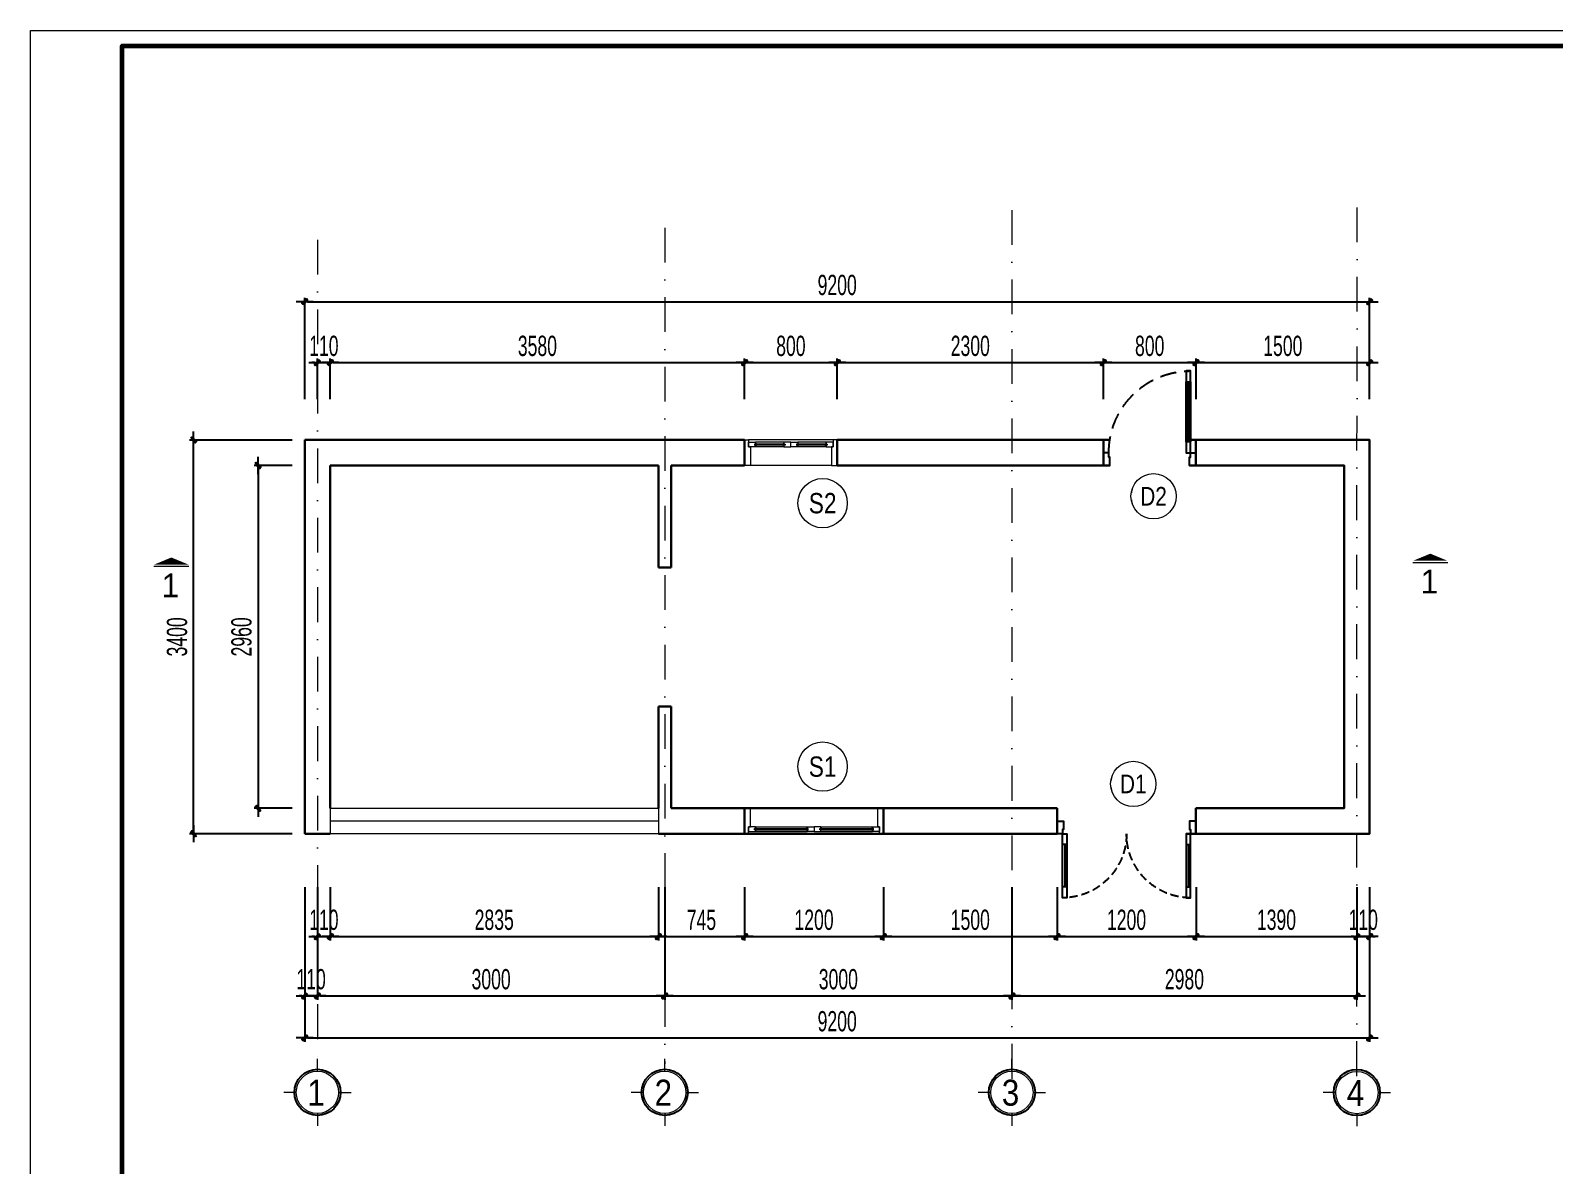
# Model space of a CAD drawing. Header units: millimetres. Extents: x 596422 to 1674380, y -367470 to 58862.
# Drawn here: x 829284 to 842451, y -253363 to -243562 of the extents above; entities that cross this region are included whole.
import ezdxf
from ezdxf.enums import TextEntityAlignment as Align

# ---------------------------------------------------------------- set-up
doc = ezdxf.new("R2010")
doc.units = ezdxf.units.MM
doc.header["$LTSCALE"] = 600
doc.header["$MEASUREMENT"] = 0
for name, pattern in [('ACAD_ISO07W100', [3, 0, -3]), ('DASHDOT', [1, 0.5, -0.25, 0, -0.25]), ('HIDDEN', [0.375, 0.25, -0.125]), ('HIDDEN2', [0.1875, 0.125, -0.0625])]:
    doc.linetypes.add(name, pattern=pattern)
doc.layers.get('0').update_dxf_attribs({"lineweight": 0})
doc.layers.get('Defpoints').update_dxf_attribs({"lineweight": 0})
for name, color, linetype, lineweight in [('- Nội Thất', 83, 'Continuous', 25), ('0.15_Cua', 144, 'Continuous', 15), ('A-WIPEOUT', 254, 'ACAD_ISO07W100', 0), ('ISO', 33, 'Continuous', 15), ('LC Dim', 8, 'Continuous', 18), ('LC ISO', 153, 'Continuous', 13), ('LC Khac', 4, 'Continuous', 9), ('LC Net dam 1', 30, 'Continuous', 30), ('LC Net manh', 9, 'Continuous', 5), ('LC Net truc', 79, 'DASHDOT', 13), ('LC Text1', 3, 'Continuous', 20), ('text', 1, 'Continuous', 20)]:
    doc.layers.add(name, color=color, linetype=linetype, lineweight=lineweight)
doc.layers.add('Khungten_LCDI', color=7, linetype='Continuous')
doc.layers.add('Kichthuoc', color=9, linetype='Continuous')
doc.styles.add('General text 2', font='arial.ttf')
doc.styles.add('HOATBIF', font='hoatbif.shx', dxfattribs={"width": 0.65})
doc.styles.add('Khungten', font='VHAVAN.TTF', dxfattribs={"width": 0.9, "height": 5000})
doc.styles.add('LC 1', font='VHAVANB.TTF')
doc.styles.add('Title', font='VHAVAN.TTF', dxfattribs={"width": 0.8})
doc.dimstyles.new('1-100(1-70)', dxfattribs={"dimscale": 70, "dimtxt": 2.5, "dimasz": 0.35, "dimexe": 0.5, "dimexo": 0, "dimgap": 0.8, "dimtad": 1, "dimdec": 0, "dimzin": 0, "dimdsep": 46, "dimtxsty": 'HOATBIF', "dimblk1": 'DOT', "dimblk2": 'DOT', "dimsah": 1, "dimcen": -1, "dimdle": 1, "dimclrd": 256, "dimclre": 256, "dimclrt": 4, "dimadec": 3, "dimazin": 2, "dimtfac": 0.333333, "dimtdec": 0, "dimtix": 1, "dimtmove": 2, "dimatfit": 3, "dimldrblk": 'DOT', "dimfxl": 1, "dimtvp": 0.833333, "dimtolj": 1, "dimtzin": 0, "dimarcsym": 0})

# ---------------------------------------------------------------- blocks, each defined once
blk = doc.blocks.new('*U1402')
for p, q in [((-1190, 490), (-1230, 490)), ((-1210, 100), (-1210, 490)), ((-90, 490), (-50, 490)), ((-70, 100), (-70, 490)), ((-1190, 100), (-1230, 100)), ((-90, 100), (-50, 100))]:
    blk.add_line(p, q)
for points in [[(-1230, 0), (-1190, 0), (-1190, 590), (-1230, 590)], [(-50, 0), (-90, 0), (-90, 590), (-50, 590)], [(0, -117), (-60, -117), (-60, -40), (-50, -40), (-50, 0), (0, 0)], [(-1280, -117), (-1220, -117), (-1220, -40), (-1230, -40), (-1230, 0), (-1280, 0)]]:
    blk.add_lwpolyline(points, close=True)
at = {"linetype": 'HIDDEN2'}
for centre, start, end in [((-1230, 0), 0, 90), ((-50, 0), 90, 180)]:
    blk.add_arc(centre, 590, start, end, dxfattribs=at)
blk = doc.blocks.new('*U1403')
for p, q in [((35, 0), (1165, 0)), ((660, -20), (1105, -20)), ((660, -60), (1105, -60)), ((50, -220), (1150, -220))]:
    blk.add_line(p, q)
at = {"color": 8, "lineweight": 5}
for p, q in [((95, -20), (540, -20)), ((95, -35), (540, -35)), ((95, -45), (540, -45)), ((95, -60), (540, -60)), ((660, -20), (1105, -20)), ((660, -35), (1105, -35)), ((660, -45), (1105, -45)), ((660, -60), (1105, -60))]:
    blk.add_line(p, q, dxfattribs=at)
for points in [[(0, 0), (35, 0), (35, -60), (50, -60), (50, -220), (0, -220), (0, 0)], [(1200, 0), (1165, 0), (1165, -60), (1150, -60), (1150, -220), (1200, -220), (1200, 0)], [(660, -45), (660, -60), (600, -60), (600, -20), (660, -20), (660, -35), (650, -35), (650, -45), (660, -45)], [(1105, -45), (1105, -60), (1165, -60), (1165, -20), (1105, -20), (1105, -35), (1115, -35), (1115, -45), (1105, -45)]]:
    blk.add_lwpolyline(points)
for points in [[(35, -20), (95, -20), (95, -35), (85, -35), (85, -45), (95, -45), (95, -60), (35, -60)], [(600, -20), (540, -20), (540, -35), (550, -35), (550, -45), (540, -45), (540, -60), (600, -60)]]:
    blk.add_lwpolyline(points, close=True)
for points in [[(95, -29, -0.312187), (102, -35, -0.312187)], [(95, -51, 0.312187), (102, -45, 0.312187)], [(540, -29, 0.312187), (533, -35, 0.312187)], [(540, -51, -0.312187), (533, -45, -0.312187)]]:
    blk.add_lwpolyline(points, format="xyb", dxfattribs=at)
for centre, start, end in [((659, -37), 14.2151, 83.5658), ((659, -43), 276.4342, 345.7849), ((1106, -37), 96.4342, 165.7849), ((1106, -43), 194.2151, 263.5658)]:
    blk.add_arc(centre, 8.25, start, end, dxfattribs=at)
blk = doc.blocks.new('*U1547')
for p, q in [((35, 0), (765, 0)), ((460, -20), (705, -20)), ((460, -60), (705, -60)), ((50, -220), (750, -220))]:
    blk.add_line(p, q)
at = {"color": 8, "lineweight": 5}
for p, q in [((95, -20), (340, -20)), ((95, -35), (340, -35)), ((95, -45), (340, -45)), ((95, -60), (340, -60)), ((460, -20), (705, -20)), ((460, -35), (705, -35)), ((460, -45), (705, -45)), ((460, -60), (705, -60))]:
    blk.add_line(p, q, dxfattribs=at)
for points in [[(0, 0), (35, 0), (35, -60), (50, -60), (50, -220), (0, -220), (0, 0)], [(800, 0), (765, 0), (765, -60), (750, -60), (750, -220), (800, -220), (800, 0)], [(460, -45), (460, -60), (400, -60), (400, -20), (460, -20), (460, -35), (450, -35), (450, -45), (460, -45)], [(705, -45), (705, -60), (765, -60), (765, -20), (705, -20), (705, -35), (715, -35), (715, -45), (705, -45)]]:
    blk.add_lwpolyline(points)
for points in [[(35, -20), (95, -20), (95, -35), (85, -35), (85, -45), (95, -45), (95, -60), (35, -60)], [(400, -20), (340, -20), (340, -35), (350, -35), (350, -45), (340, -45), (340, -60), (400, -60)]]:
    blk.add_lwpolyline(points, close=True)
for points in [[(95, -29, -0.312187), (102, -35, -0.312187)], [(95, -51, 0.312187), (102, -45, 0.312187)], [(340, -29, 0.312187), (333, -35, 0.312187)], [(340, -51, -0.312187), (333, -45, -0.312187)]]:
    blk.add_lwpolyline(points, format="xyb", dxfattribs=at)
for centre, start, end in [((459, -37), 14.2151, 83.5658), ((459, -43), 276.4342, 345.7849), ((706, -37), 96.4342, 165.7849), ((706, -43), 194.2151, 263.5658)]:
    blk.add_arc(centre, 8.25, start, end, dxfattribs=at)
blk = doc.blocks.new('*U1406')
blk.add_line((-70, -100), (-70, -653))
for points in [[(-853, 117), (-793, 117), (-793, 40), (-803, 40), (-803, 0), (-853, 0)], [(0, 117), (-60, 117), (-60, 40), (-50, 40), (-50, 0), (0, 0)], [(-50, 0), (-50, -753), (-90, -753), (-90, 0)], [(-50, -100), (-90, -100), (-90, -653), (-50, -653)]]:
    blk.add_lwpolyline(points, close=True)
at = {"linetype": 'HIDDEN'}
blk.add_arc((-50, 0), 753, 180, 270, dxfattribs=at)
blk = doc.blocks.new('LCDI-new')
at = {"layer": 'Defpoints', "lineweight": 0}
blk.add_lwpolyline([(-1626044.71, 488105.01), (-1626044.71, 488402.01), (-1625624.71, 488402.01), (-1625624.71, 488105.01)], close=True, dxfattribs=at)
at = {"layer": 'Khungten_LCDI', "color": 5, "lineweight": 60}
blk.add_lwpolyline([(-1626032.71, 488107.01), (-1626032.71, 488400.01), (-1625626.71, 488400.01), (-1625626.71, 488107.01)], close=True, dxfattribs=at)
at = {"color": 2, "style": 'Title', "width": 1.824646}
for tag, p, p2 in [('TENBANVE1', (-1625663.58, 488164.65), (-1625629.32, 488164.65)), ('TENBANVE2', (-1625663.58, 488157.89), (-1625629.32, 488157.89))]:
    blk.add_attdef(tag, text='', height=2.5, dxfattribs=at).set_placement(p, p2, align=Align.FIT)
at = {"color": 7, "style": 'Khungten', "width": 0.8}
for tag, p in [('REVISION', (-1625637.72, 488146.05)), ('NGAYHT', (-1625637.25, 488137.42))]:
    blk.add_attdef(tag, text='', height=2, dxfattribs=at).set_placement(p, align=Align.CENTER)
at = {"color": 2, "style": 'Title', "width": 0.7}
blk.add_attdef('SOBANVE', text='', height=2.5, dxfattribs=at).set_placement((-1625637.09, 488114.55), align=Align.CENTER)
blk = doc.blocks.new('DOT')
at = {"layer": 'Kichthuoc'}
blk.add_line((-3, 0), (3, 0), dxfattribs=at)
at = {"layer": 'Kichthuoc', "color": 4}
blk.add_line((-1, -1), (1, 1), dxfattribs=at)
blk.add_lwpolyline([(0.5, 1), (-1, -0.5), (-0.5, -1), (1, 0.5)], close=True, dxfattribs=at)
blk = doc.blocks.new('*D1412')
at = {"layer": 'Defpoints', "color": 0, "transparency": 16777216}
for p in [(831545, -247318), (831251, -250278), (831545, -250278)]:
    blk.add_point(p, dxfattribs=at)
at = {"layer": 'LC Dim', "lineweight": -2, "transparency": 16777216}
for p, q in [((831545, -247318), (831216, -247318)), ((831251, -247342), (831251, -250253)), ((831545, -250278), (831216, -250278))]:
    blk.add_line(p, q, dxfattribs=at)
at = {"layer": 'LC Dim', "lineweight": -2, "transparency": 16777216, "xscale": 24.5, "yscale": 24.5, "zscale": 24.5}
for p, rotation in [((831251, -247318), 89.99999999999336), ((831251, -250278), 269.9999999999933)]:
    blk.add_blockref('DOT', p, dxfattribs=dict(at, rotation=rotation))
at = {"layer": 'LC Dim', "color": 4, "transparency": 16777216, "insert": (831108, -248798), "char_height": 175, "attachment_point": 5, "rotation": 90, "style": 'HOATBIF'}
blk.add_mtext('\\A1;2960', dxfattribs=at)
blk = doc.blocks.new('_Dot')
at = {"color": 0, "linetype": 'ByBlock', "lineweight": -2}
blk.add_line((-0.5, 0), (-1, 0), dxfattribs=at)
at = {"color": 0, "linetype": 'ByBlock', "const_width": 0.5}
blk.add_lwpolyline([(-0.25, 0, 1), (0.25, 0, 1)], format="xyb", close=True, dxfattribs=at)
blk = doc.blocks.new('*D1413')
at = {"layer": 'Defpoints', "color": 0, "transparency": 16777216}
for p in [(830694, -247098), (831545, -247098), (831545, -250498)]:
    blk.add_point(p, dxfattribs=at)
at = {"layer": 'LC Dim', "lineweight": -2, "transparency": 16777216}
for p, q in [((831545, -247098), (830659, -247098)), ((830694, -250473), (830694, -247122)), ((831545, -250498), (830659, -250498))]:
    blk.add_line(p, q, dxfattribs=at)
at = {"layer": 'LC Dim', "lineweight": -2, "transparency": 16777216, "xscale": 24.5, "yscale": 24.5, "zscale": 24.5}
for p, rotation in [((830694, -247098), 89.99999999999338), ((830694, -250498), 269.9999999999933)]:
    blk.add_blockref('DOT', p, dxfattribs=dict(at, rotation=rotation))
at = {"layer": 'LC Dim', "color": 4, "transparency": 16777216, "insert": (830551, -248798), "char_height": 175, "attachment_point": 5, "rotation": 90, "style": 'HOATBIF'}
blk.add_mtext('\\A1;3400', dxfattribs=at)
blk = doc.blocks.new('*D1414')
at = {"layer": 'Defpoints', "color": 0, "transparency": 16777216}
for p in [(831764, -250959), (831874, -250959), (831874, -251386)]:
    blk.add_point(p, dxfattribs=at)
at = {"layer": 'LC Dim', "lineweight": -2, "transparency": 16777216}
for p, q in [((831764, -250959), (831764, -251421)), ((831874, -250959), (831874, -251421)), ((831739, -251386), (831715, -251386)), ((831764, -251386), (831874, -251386)), ((831898, -251386), (831923, -251386))]:
    blk.add_line(p, q, dxfattribs=at)
at = {"layer": 'LC Dim', "lineweight": -2, "transparency": 16777216, "xscale": 24.5, "yscale": 24.5, "zscale": 24.5}
for p, rotation in [((831764, -251386), 359.9999999999933), ((831874, -251386), 179.9999999999934)]:
    blk.add_blockref('DOT', p, dxfattribs=dict(at, rotation=rotation))
at = {"layer": 'LC Dim', "color": 4, "transparency": 16777216, "insert": (831819, -251242), "char_height": 175, "attachment_point": 5, "style": 'HOATBIF'}
blk.add_mtext('\\A1;110', dxfattribs=at)
blk = doc.blocks.new('*D1415')
at = {"layer": 'Defpoints', "color": 0, "transparency": 16777216}
for p in [(831874, -250959), (834709, -250959), (834709, -251386)]:
    blk.add_point(p, dxfattribs=at)
at = {"layer": 'LC Dim', "lineweight": -2, "transparency": 16777216}
for p, q in [((831874, -250959), (831874, -251421)), ((834709, -250959), (834709, -251421)), ((831898, -251386), (834684, -251386))]:
    blk.add_line(p, q, dxfattribs=at)
at = {"layer": 'LC Dim', "lineweight": -2, "transparency": 16777216, "xscale": 24.5, "yscale": 24.5, "zscale": 24.5}
for p, rotation in [((831874, -251386), 180.0000000000086), ((834709, -251386), 8.549330983773933e-12)]:
    blk.add_blockref('DOT', p, dxfattribs=dict(at, rotation=rotation))
at = {"layer": 'LC Dim', "color": 4, "transparency": 16777216, "insert": (833291, -251242), "char_height": 175, "attachment_point": 5, "style": 'HOATBIF'}
blk.add_mtext('\\A1;2835', dxfattribs=at)
blk = doc.blocks.new('*D1416')
at = {"layer": 'Defpoints', "color": 0, "transparency": 16777216}
for p in [(834709, -250959), (835454, -250959), (835454, -251386)]:
    blk.add_point(p, dxfattribs=at)
at = {"layer": 'LC Dim', "lineweight": -2, "transparency": 16777216}
for p, q in [((834709, -250959), (834709, -251421)), ((835454, -250959), (835454, -251421)), ((834733, -251386), (835429, -251386))]:
    blk.add_line(p, q, dxfattribs=at)
at = {"layer": 'LC Dim', "lineweight": -2, "transparency": 16777216, "xscale": 24.5, "yscale": 24.5, "zscale": 24.5}
for p, rotation in [((834709, -251386), 180.0000000000086), ((835454, -251386), 8.549330983773933e-12)]:
    blk.add_blockref('DOT', p, dxfattribs=dict(at, rotation=rotation))
at = {"layer": 'LC Dim', "color": 4, "transparency": 16777216, "insert": (835081, -251242), "char_height": 175, "attachment_point": 5, "style": 'HOATBIF'}
blk.add_mtext('\\A1;745', dxfattribs=at)
blk = doc.blocks.new('*D1417')
at = {"layer": 'Defpoints', "color": 0, "transparency": 16777216}
for p in [(835454, -250959), (836654, -250959), (836654, -251386)]:
    blk.add_point(p, dxfattribs=at)
at = {"layer": 'LC Dim', "lineweight": -2, "transparency": 16777216}
for p, q in [((835454, -250959), (835454, -251421)), ((836654, -250959), (836654, -251421)), ((835478, -251386), (836629, -251386))]:
    blk.add_line(p, q, dxfattribs=at)
at = {"layer": 'LC Dim', "lineweight": -2, "transparency": 16777216, "xscale": 24.5, "yscale": 24.5, "zscale": 24.5}
for p, rotation in [((835454, -251386), 180.0000000000086), ((836654, -251386), 8.549330983773933e-12)]:
    blk.add_blockref('DOT', p, dxfattribs=dict(at, rotation=rotation))
at = {"layer": 'LC Dim', "color": 4, "transparency": 16777216, "insert": (836054, -251242), "char_height": 175, "attachment_point": 5, "style": 'HOATBIF'}
blk.add_mtext('\\A1;1200', dxfattribs=at)
blk = doc.blocks.new('*D1418')
at = {"layer": 'Defpoints', "color": 0, "transparency": 16777216}
for p in [(836654, -250959), (838154, -250959), (838154, -251386)]:
    blk.add_point(p, dxfattribs=at)
at = {"layer": 'LC Dim', "lineweight": -2, "transparency": 16777216}
for p, q in [((836654, -250959), (836654, -251421)), ((838154, -250959), (838154, -251421)), ((836678, -251386), (838129, -251386))]:
    blk.add_line(p, q, dxfattribs=at)
at = {"layer": 'LC Dim', "lineweight": -2, "transparency": 16777216, "xscale": 24.5, "yscale": 24.5, "zscale": 24.5}
for p, rotation in [((836654, -251386), 180.0000000000086), ((838154, -251386), 8.549330983773933e-12)]:
    blk.add_blockref('DOT', p, dxfattribs=dict(at, rotation=rotation))
at = {"layer": 'LC Dim', "color": 4, "transparency": 16777216, "insert": (837404, -251242), "char_height": 175, "attachment_point": 5, "style": 'HOATBIF'}
blk.add_mtext('\\A1;1500', dxfattribs=at)
blk = doc.blocks.new('*D1419')
at = {"layer": 'Defpoints', "color": 0, "transparency": 16777216}
for p in [(838154, -250959), (839354, -250959), (839354, -251386)]:
    blk.add_point(p, dxfattribs=at)
at = {"layer": 'LC Dim', "lineweight": -2, "transparency": 16777216}
for p, q in [((838154, -250959), (838154, -251421)), ((839354, -250959), (839354, -251421)), ((838178, -251386), (839329, -251386))]:
    blk.add_line(p, q, dxfattribs=at)
at = {"layer": 'LC Dim', "lineweight": -2, "transparency": 16777216, "xscale": 24.5, "yscale": 24.5, "zscale": 24.5}
for p, rotation in [((838154, -251386), 180.0000000000086), ((839354, -251386), 8.549330983773933e-12)]:
    blk.add_blockref('DOT', p, dxfattribs=dict(at, rotation=rotation))
at = {"layer": 'LC Dim', "color": 4, "transparency": 16777216, "insert": (838754, -251242), "char_height": 175, "attachment_point": 5, "style": 'HOATBIF'}
blk.add_mtext('\\A1;1200', dxfattribs=at)
blk = doc.blocks.new('*D1420')
at = {"layer": 'Defpoints', "color": 0, "transparency": 16777216}
for p in [(839354, -250959), (840744, -250959), (840744, -251386)]:
    blk.add_point(p, dxfattribs=at)
at = {"layer": 'LC Dim', "lineweight": -2, "transparency": 16777216}
for p, q in [((839354, -250959), (839354, -251421)), ((840744, -250959), (840744, -251421)), ((839378, -251386), (840720, -251386))]:
    blk.add_line(p, q, dxfattribs=at)
at = {"layer": 'LC Dim', "lineweight": -2, "transparency": 16777216, "xscale": 24.5, "yscale": 24.5, "zscale": 24.5}
for p, rotation in [((839354, -251386), 180.0000000000086), ((840744, -251386), 8.549330983773933e-12)]:
    blk.add_blockref('DOT', p, dxfattribs=dict(at, rotation=rotation))
at = {"layer": 'LC Dim', "color": 4, "transparency": 16777216, "insert": (840049, -251242), "char_height": 175, "attachment_point": 5, "style": 'HOATBIF'}
blk.add_mtext('\\A1;1390', dxfattribs=at)
blk = doc.blocks.new('*D1421')
at = {"layer": 'Defpoints', "color": 0, "transparency": 16777216}
for p in [(840744, -250959), (840854, -250959), (840854, -251386)]:
    blk.add_point(p, dxfattribs=at)
at = {"layer": 'LC Dim', "lineweight": -2, "transparency": 16777216}
for p, q in [((840744, -250959), (840744, -251421)), ((840854, -250959), (840854, -251421)), ((840720, -251386), (840695, -251386)), ((840744, -251386), (840854, -251386)), ((840878, -251386), (840903, -251386))]:
    blk.add_line(p, q, dxfattribs=at)
at = {"layer": 'LC Dim', "lineweight": -2, "transparency": 16777216, "xscale": 24.5, "yscale": 24.5, "zscale": 24.5}
for p, rotation in [((840744, -251386), 8.553158181712206e-12), ((840854, -251386), 180.0000000000086)]:
    blk.add_blockref('DOT', p, dxfattribs=dict(at, rotation=rotation))
at = {"layer": 'LC Dim', "color": 4, "transparency": 16777216, "insert": (840799, -251242), "char_height": 175, "attachment_point": 5, "style": 'HOATBIF'}
blk.add_mtext('\\A1;110', dxfattribs=at)
blk = doc.blocks.new('*D1422')
at = {"layer": 'Defpoints', "color": 0, "transparency": 16777216}
for p in [(831654, -250959), (831764, -250959), (831764, -251898)]:
    blk.add_point(p, dxfattribs=at)
at = {"layer": 'LC Dim', "lineweight": -2, "transparency": 16777216}
for p, q in [((831654, -250959), (831654, -251933)), ((831764, -250959), (831764, -251933)), ((831629, -251898), (831605, -251898)), ((831654, -251898), (831764, -251898)), ((831788, -251898), (831813, -251898))]:
    blk.add_line(p, q, dxfattribs=at)
at = {"layer": 'LC Dim', "lineweight": -2, "transparency": 16777216, "xscale": 24.5, "yscale": 24.5, "zscale": 24.5}
for p, rotation in [((831654, -251898), 359.9999999999933), ((831764, -251898), 179.9999999999934)]:
    blk.add_blockref('DOT', p, dxfattribs=dict(at, rotation=rotation))
at = {"layer": 'LC Dim', "color": 4, "transparency": 16777216, "insert": (831709, -251755), "char_height": 175, "attachment_point": 5, "style": 'HOATBIF'}
blk.add_mtext('\\A1;110', dxfattribs=at)
blk = doc.blocks.new('*D1423')
at = {"layer": 'Defpoints', "color": 0, "transparency": 16777216}
for p in [(831764, -250959), (834764, -250959), (834764, -251898)]:
    blk.add_point(p, dxfattribs=at)
at = {"layer": 'LC Dim', "lineweight": -2, "transparency": 16777216}
for p, q in [((831764, -250959), (831764, -251933)), ((834764, -250959), (834764, -251933)), ((831788, -251898), (834739, -251898))]:
    blk.add_line(p, q, dxfattribs=at)
at = {"layer": 'LC Dim', "lineweight": -2, "transparency": 16777216, "xscale": 24.5, "yscale": 24.5, "zscale": 24.5}
for p, rotation in [((831764, -251898), 180.0000000000995), ((834764, -251898), 9.953863931108222e-11)]:
    blk.add_blockref('DOT', p, dxfattribs=dict(at, rotation=rotation))
at = {"layer": 'LC Dim', "color": 4, "transparency": 16777216, "insert": (833264, -251755), "char_height": 175, "attachment_point": 5, "style": 'HOATBIF'}
blk.add_mtext('\\A1;3000', dxfattribs=at)
blk = doc.blocks.new('*D1424')
at = {"layer": 'Defpoints', "color": 0, "transparency": 16777216}
for p in [(834764, -250959), (837764, -250959), (837764, -251898)]:
    blk.add_point(p, dxfattribs=at)
at = {"layer": 'LC Dim', "lineweight": -2, "transparency": 16777216}
for p, q in [((834764, -250959), (834764, -251933)), ((837764, -250959), (837764, -251933)), ((834788, -251898), (837739, -251898))]:
    blk.add_line(p, q, dxfattribs=at)
at = {"layer": 'LC Dim', "lineweight": -2, "transparency": 16777216, "xscale": 24.5, "yscale": 24.5, "zscale": 24.5}
for p, rotation in [((834764, -251898), 180.0000000000995), ((837764, -251898), 9.953863931108222e-11)]:
    blk.add_blockref('DOT', p, dxfattribs=dict(at, rotation=rotation))
at = {"layer": 'LC Dim', "color": 4, "transparency": 16777216, "insert": (836264, -251755), "char_height": 175, "attachment_point": 5, "style": 'HOATBIF'}
blk.add_mtext('\\A1;3000', dxfattribs=at)
blk = doc.blocks.new('*D1425')
at = {"layer": 'Defpoints', "color": 0, "transparency": 16777216}
for p in [(837764, -250959), (840744, -250959), (840744, -251898)]:
    blk.add_point(p, dxfattribs=at)
at = {"layer": 'LC Dim', "lineweight": -2, "transparency": 16777216}
for p, q in [((837764, -250959), (837764, -251933)), ((840744, -250959), (840744, -251933)), ((837788, -251898), (840720, -251898))]:
    blk.add_line(p, q, dxfattribs=at)
at = {"layer": 'LC Dim', "lineweight": -2, "transparency": 16777216, "xscale": 24.5, "yscale": 24.5, "zscale": 24.5}
for p, rotation in [((837764, -251898), 180.0000000000995), ((840744, -251898), 9.953863931108222e-11)]:
    blk.add_blockref('DOT', p, dxfattribs=dict(at, rotation=rotation))
at = {"layer": 'LC Dim', "color": 4, "transparency": 16777216, "insert": (839254, -251755), "char_height": 175, "attachment_point": 5, "style": 'HOATBIF'}
blk.add_mtext('\\A1;2980', dxfattribs=at)
blk = doc.blocks.new('*D1426')
at = {"layer": 'Defpoints', "color": 0, "transparency": 16777216}
for p in [(831654, -250959), (840854, -250959), (840854, -252261)]:
    blk.add_point(p, dxfattribs=at)
at = {"layer": 'LC Dim', "lineweight": -2, "transparency": 16777216}
for p, q in [((831654, -250959), (831654, -252296)), ((840854, -250959), (840854, -252296)), ((831678, -252261), (840829, -252261))]:
    blk.add_line(p, q, dxfattribs=at)
at = {"layer": 'LC Dim', "lineweight": -2, "transparency": 16777216, "xscale": 24.5, "yscale": 24.5, "zscale": 24.5}
for p, rotation in [((831654, -252261), 179.9999999999934), ((840854, -252261), 359.9999999999933)]:
    blk.add_blockref('DOT', p, dxfattribs=dict(at, rotation=rotation))
at = {"layer": 'LC Dim', "color": 4, "transparency": 16777216, "insert": (836254, -252118), "char_height": 175, "attachment_point": 5, "style": 'HOATBIF'}
blk.add_mtext('\\A1;9200', dxfattribs=at)
blk = doc.blocks.new('*D1427')
at = {"layer": 'Defpoints', "color": 0, "transparency": 16777216}
for p in [(831874, -246430), (831764, -246746), (831874, -246746)]:
    blk.add_point(p, dxfattribs=at)
at = {"layer": 'LC Dim', "lineweight": -2, "transparency": 16777216}
for p, q in [((831739, -246430), (831715, -246430)), ((831764, -246746), (831764, -246395)), ((831764, -246430), (831874, -246430)), ((831874, -246746), (831874, -246395)), ((831898, -246430), (831923, -246430))]:
    blk.add_line(p, q, dxfattribs=at)
at = {"layer": 'LC Dim', "lineweight": -2, "transparency": 16777216, "xscale": 24.5, "yscale": 24.5, "zscale": 24.5}
for p, rotation in [((831764, -246430), 359.9999999999933), ((831874, -246430), 179.9999999999934)]:
    blk.add_blockref('DOT', p, dxfattribs=dict(at, rotation=rotation))
at = {"layer": 'LC Dim', "color": 4, "transparency": 16777216, "insert": (831819, -246286), "char_height": 175, "attachment_point": 5, "style": 'HOATBIF'}
blk.add_mtext('\\A1;110', dxfattribs=at)
blk = doc.blocks.new('*D1428')
at = {"layer": 'Defpoints', "color": 0, "transparency": 16777216}
for p in [(835454, -246430), (831874, -246746), (835454, -246746)]:
    blk.add_point(p, dxfattribs=at)
at = {"layer": 'LC Dim', "lineweight": -2, "transparency": 16777216}
for p, q in [((831874, -246746), (831874, -246395)), ((831898, -246430), (835429, -246430)), ((835454, -246746), (835454, -246395))]:
    blk.add_line(p, q, dxfattribs=at)
at = {"layer": 'LC Dim', "lineweight": -2, "transparency": 16777216, "xscale": 24.5, "yscale": 24.5, "zscale": 24.5}
for p, rotation in [((831874, -246430), 179.9999999999631), ((835454, -246430), 359.9999999999631)]:
    blk.add_blockref('DOT', p, dxfattribs=dict(at, rotation=rotation))
at = {"layer": 'LC Dim', "color": 4, "transparency": 16777216, "insert": (833664, -246286), "char_height": 175, "attachment_point": 5, "style": 'HOATBIF'}
blk.add_mtext('\\A1;3580', dxfattribs=at)
blk = doc.blocks.new('*D1429')
at = {"layer": 'Defpoints', "color": 0, "transparency": 16777216}
for p in [(836254, -246430), (835454, -246746), (836254, -246746)]:
    blk.add_point(p, dxfattribs=at)
at = {"layer": 'LC Dim', "lineweight": -2, "transparency": 16777216}
for p, q in [((835454, -246746), (835454, -246395)), ((835478, -246430), (836229, -246430)), ((836254, -246746), (836254, -246395))]:
    blk.add_line(p, q, dxfattribs=at)
at = {"layer": 'LC Dim', "lineweight": -2, "transparency": 16777216, "xscale": 24.5, "yscale": 24.5, "zscale": 24.5}
for p, rotation in [((835454, -246430), 179.9999999999631), ((836254, -246430), 359.9999999999631)]:
    blk.add_blockref('DOT', p, dxfattribs=dict(at, rotation=rotation))
at = {"layer": 'LC Dim', "color": 4, "transparency": 16777216, "insert": (835854, -246286), "char_height": 175, "attachment_point": 5, "style": 'HOATBIF'}
blk.add_mtext('\\A1;800', dxfattribs=at)
blk = doc.blocks.new('*D1430')
at = {"layer": 'Defpoints', "color": 0, "transparency": 16777216}
for p in [(838554, -246430), (836254, -246746), (838554, -246746)]:
    blk.add_point(p, dxfattribs=at)
at = {"layer": 'LC Dim', "lineweight": -2, "transparency": 16777216}
for p, q in [((836254, -246746), (836254, -246395)), ((836278, -246430), (838529, -246430)), ((838554, -246746), (838554, -246395))]:
    blk.add_line(p, q, dxfattribs=at)
at = {"layer": 'LC Dim', "lineweight": -2, "transparency": 16777216, "xscale": 24.5, "yscale": 24.5, "zscale": 24.5}
for p, rotation in [((836254, -246430), 179.9999999999631), ((838554, -246430), 359.9999999999631)]:
    blk.add_blockref('DOT', p, dxfattribs=dict(at, rotation=rotation))
at = {"layer": 'LC Dim', "color": 4, "transparency": 16777216, "insert": (837404, -246286), "char_height": 175, "attachment_point": 5, "style": 'HOATBIF'}
blk.add_mtext('\\A1;2300', dxfattribs=at)
blk = doc.blocks.new('*D1431')
at = {"layer": 'Defpoints', "color": 0, "transparency": 16777216}
for p in [(839354, -246430), (838554, -246746), (839354, -246746)]:
    blk.add_point(p, dxfattribs=at)
at = {"layer": 'LC Dim', "lineweight": -2, "transparency": 16777216}
for p, q in [((838554, -246746), (838554, -246395)), ((838578, -246430), (839329, -246430)), ((839354, -246746), (839354, -246395))]:
    blk.add_line(p, q, dxfattribs=at)
at = {"layer": 'LC Dim', "lineweight": -2, "transparency": 16777216, "xscale": 24.5, "yscale": 24.5, "zscale": 24.5}
for p, rotation in [((838554, -246430), 179.9999999999631), ((839354, -246430), 359.9999999999631)]:
    blk.add_blockref('DOT', p, dxfattribs=dict(at, rotation=rotation))
at = {"layer": 'LC Dim', "color": 4, "transparency": 16777216, "insert": (838954, -246286), "char_height": 175, "attachment_point": 5, "style": 'HOATBIF'}
blk.add_mtext('\\A1;800', dxfattribs=at)
blk = doc.blocks.new('*D1432')
at = {"layer": 'Defpoints', "color": 0, "transparency": 16777216}
for p in [(840854, -246430), (839354, -246746), (840854, -246746)]:
    blk.add_point(p, dxfattribs=at)
at = {"layer": 'LC Dim', "lineweight": -2, "transparency": 16777216}
for p, q in [((839354, -246746), (839354, -246395)), ((839378, -246430), (840829, -246430)), ((840854, -246746), (840854, -246395))]:
    blk.add_line(p, q, dxfattribs=at)
at = {"layer": 'LC Dim', "lineweight": -2, "transparency": 16777216, "xscale": 24.5, "yscale": 24.5, "zscale": 24.5}
for p, rotation in [((839354, -246430), 179.9999999999631), ((840854, -246430), 359.9999999999631)]:
    blk.add_blockref('DOT', p, dxfattribs=dict(at, rotation=rotation))
at = {"layer": 'LC Dim', "color": 4, "transparency": 16777216, "insert": (840104, -246286), "char_height": 175, "attachment_point": 5, "style": 'HOATBIF'}
blk.add_mtext('\\A1;1500', dxfattribs=at)
blk = doc.blocks.new('*D1433')
at = {"layer": 'Defpoints', "color": 0, "transparency": 16777216}
for p in [(840854, -245904), (831654, -246746), (840854, -246746)]:
    blk.add_point(p, dxfattribs=at)
at = {"layer": 'LC Dim', "lineweight": -2, "transparency": 16777216}
for p, q in [((831654, -246746), (831654, -245869)), ((831678, -245904), (840829, -245904)), ((840854, -246746), (840854, -245869))]:
    blk.add_line(p, q, dxfattribs=at)
at = {"layer": 'LC Dim', "lineweight": -2, "transparency": 16777216, "xscale": 24.5, "yscale": 24.5, "zscale": 24.5}
for p, rotation in [((831654, -245904), 179.9999999999934), ((840854, -245904), 359.9999999999933)]:
    blk.add_blockref('DOT', p, dxfattribs=dict(at, rotation=rotation))
at = {"layer": 'LC Dim', "color": 4, "transparency": 16777216, "insert": (836254, -245760), "char_height": 175, "attachment_point": 5, "style": 'HOATBIF'}
blk.add_mtext('\\A1;9200', dxfattribs=at)
blk = doc.blocks.new('TTRUC')
at = {"layer": 'ISO'}
for p, q in [((0, 6.37), (0, 10.13)), ((-6.37, 0), (-10.13, 0)), ((6.37, 0), (10.13, 0)), ((0, -6.37), (0, -10.13))]:
    blk.add_line(p, q, dxfattribs=at)
blk.add_circle((0, 0), 6.37, dxfattribs=at)
at = {"layer": 'Kichthuoc'}
blk.add_circle((0, 0), 6.95, dxfattribs=at)
blk = doc.blocks.new('*U10')
at = {"layer": 'A-WIPEOUT'}
blk.add_lwpolyline([(0, 4.25), (-2.5, 3.44), (-4.04, 1.31), (-4.04, -1.31), (-2.5, -3.44), (0, -4.25), (2.5, -3.44), (4.04, -1.31), (4.04, 1.31), (2.5, 3.44)], close=True, dxfattribs=at)
blk.add_wipeout([(0, 4.25), (-2.5, 3.44), (-4.04, 1.31), (-4.04, -1.31), (-2.5, -3.44), (0, -4.25), (2.5, -3.44), (4.04, -1.31), (4.04, 1.31), (2.5, 3.44)]).dxf.layer = 'A-WIPEOUT'
blk.add_circle((0, 0), 4.25)
at = {"layer": 'text', "style": 'General text 2', "width": 0.8, "flags": 8}
blk.add_attdef('SYMBOL', text='', height=3.5, dxfattribs=at).set_placement((0, 0), align=Align.MIDDLE_CENTER)

msp = doc.modelspace()

# ---------------------------------------------------------------- linework, layer by layer
at = {"layer": 'LC Khac', "color": 1, "ltscale": 2}
for p, q in [((830652.9, -248190.8), (830350, -248190.8)), ((841529.6, -248157.7), (841226.6, -248157.7))]:
    msp.add_line(p, q, dxfattribs=at)
for points in [[(841378.1, -248079.3, 0, 294.2, 0), (841378.1, -248140.1, 171.6, 171.6, 0)], [(830501.4, -248112.4, 0, 294.2, 0), (830501.4, -248173.2, 171.6, 171.6, 0)]]:
    msp.add_lwpolyline(points, format="xyseb", dxfattribs=at)
at = {"layer": 'LC Net dam 1'}
for p, q in [((831653.8, -247097.7), (831653.8, -250497.7)), ((835453.8, -247097.7), (831653.8, -247097.7)), ((835453.8, -247097.7), (835453.8, -247317.7)), ((836253.8, -247097.7), (836253.8, -247317.7)), ((838606.2, -247097.7), (836253.8, -247097.7)), ((838553.8, -247317.7), (838553.8, -247097.7)), ((840853.8, -247097.7), (839269.4, -247097.7)), ((839353.8, -247317.7), (839353.8, -247097.7)), ((834708.8, -247317.7), (831873.8, -247317.7)), ((831873.8, -247317.7), (831873.8, -250277.7)), ((834708.8, -248197.7), (834708.8, -247317.7)), ((834818.8, -248197.7), (834818.8, -247317.7)), ((834708.8, -248197.7), (834818.8, -248197.7)), ((834708.8, -249397.7), (834818.8, -249397.7)), ((834708.8, -250277.7), (834708.8, -249397.7)), ((834818.8, -250277.7), (834818.8, -249397.7)), ((835453.8, -250277.7), (835453.8, -250497.7)), ((836653.8, -250277.7), (836653.8, -250497.7)), ((838153.8, -250497.7), (838153.8, -250277.7)), ((839353.8, -250497.7), (839353.8, -250277.7)), ((831653.8, -250497.7), (831873.8, -250497.7)), ((834708.8, -250497.7), (838153.8, -250497.7)), ((839269.4, -250497.7), (840853.8, -250497.7))]:
    msp.add_line(p, q, dxfattribs=at)
for points in [[(839353.8, -250497.7), (840853.8, -250497.7), (840853.8, -247097.7), (839297.6, -247097.7)], [(835453.8, -247317.7), (834818.8, -247317.7)], [(838610.1, -247317.7), (836253.8, -247317.7)], [(839353.8, -250277.7), (840633.8, -250277.7), (840633.8, -247317.7), (839297.6, -247317.7)], [(834818.8, -250277.7), (838153.8, -250277.7)]]:
    msp.add_lwpolyline(points, dxfattribs=at)
at = {"layer": 'LC Net manh'}
for p, q in [((831873.8, -250277.7), (831873.8, -250497.7)), ((831873.8, -250277.7), (834708.8, -250277.7)), ((834708.8, -250277.7), (834708.8, -250497.7)), ((831873.8, -250387.7), (834708.8, -250387.7)), ((834708.8, -250497.7), (831873.8, -250497.7))]:
    msp.add_line(p, q, dxfattribs=at)
at = {"layer": 'LC Net truc'}
for p, q in [((837763.8, -245112), (837763.8, -252650.9)), ((840743.8, -252590), (840745.4, -245067.3)), ((834763.8, -245264.8), (834763.8, -252486)), ((831763.8, -245369.5), (831763.8, -252440.2)), ((836653.8, -250497.7), (836653.8, -250277.7))]:
    msp.add_line(p, q, dxfattribs=at)

# ---------------------------------------------------------------- block references
at = {"layer": '- Nội Thất', "xscale": -0.9375000000001709, "yscale": 0.9375000000001709, "zscale": 0.9375000000001709, "rotation": 180}
for name, p in [('*U1406', (839353.8, -247207.7)), ('*U1402', (839353.8, -250497.7))]:
    msp.add_blockref(name, p, dxfattribs=at)
at = {"layer": '0.15_Cua', "xscale": -1}
for name, p, rotation in [('*U1547', (836253.8, -247097.7), 359.9999999999994), ('*U1403', (835453.8, -250497.7), 180)]:
    msp.add_blockref(name, p, dxfattribs=dict(at, rotation=rotation))
at = {"layer": 'Kichthuoc', "xscale": 66.00000000007024, "yscale": 66.00000000007024, "zscale": 66.00000000007024}
msp.add_blockref('LCDI-new', (108148235.2, -32478094.3), dxfattribs=at)
at = {"layer": 'LC ISO', "xscale": 28.69141044115101, "yscale": 28.69141044115101, "zscale": 28.69141044115101}
for p in [(831763.8, -252730.9), (834763.8, -252730.9), (837763.8, -252730.9), (840743.8, -252732.8)]:
    msp.add_blockref('TTRUC', p, dxfattribs=at)

# ---------------------------------------------------------------- texts
at = {"ltscale": 2, "style": 'LC 1'}
for p in [(830494.1, -248353.3), (841370.7, -248320.3)]:
    msp.add_attdef('1', text='A', height=205.9, dxfattribs=at).set_placement(p, align=Align.MIDDLE_CENTER)
at = {"layer": 'LC Text1', "ltscale": 0.2, "style": 'LC 1', "width": 0.9}
for s, p in [('1', (831751.7, -252913.6)), ('2', (834751.7, -252913.6)), ('3', (837751.7, -252913.6)), ('4', (840731.8, -252915.6))]:
    msp.add_text(s, height=224.7, dxfattribs=at).set_placement(p, align=Align.BOTTOM_CENTER)

# ---------------------------------------------------------------- dimensions: what is measured, and where the dimension line sits
at = {"layer": 'LC Dim'}
for p1, p2, distance, picture, middle in [((831653.8, -246746.2), (840853.8, -246746.2), 842.7, '*D1433', (836253.8, -245760)), ((831763.8, -246746.2), (831873.8, -246746.2), 316.5, '*D1427', (831818.8, -246286.3)), ((831545, -250497.7), (831545, -247097.7), 850.6, '*D1413', (830550.9, -248797.7)), ((831653.8, -250959.1), (831763.8, -250959.1), -939.1, '*D1422', (831708.8, -251754.8)), ((831653.8, -250959.1), (840853.8, -250959.1), -1302.3, '*D1426', (836253.8, -252118)), ((831763.8, -250959.1), (831873.8, -250959.1), -426.5, '*D1414', (831818.8, -251242.1))]:
    dim = msp.add_aligned_dim(p1=p1, p2=p2, distance=distance, dimstyle='1-100(1-70)', dxfattribs=at)
    dim.commit()
    dim.dimension.update_dxf_attribs({"geometry": picture, "text_midpoint": middle})
for base, p1, p2, angle, picture, middle in [((835453.8, -246429.8), (831873.8, -246746.2), (835453.8, -246746.2), 180, '*D1428', (833663.8, -246286.3)), ((836253.8, -246429.8), (835453.8, -246746.2), (836253.8, -246746.2), 180, '*D1429', (835853.8, -246286.3)), ((838553.8, -246429.8), (836253.8, -246746.2), (838553.8, -246746.2), 180, '*D1430', (837403.8, -246286.3)), ((839353.8, -246429.8), (838553.8, -246746.2), (839353.8, -246746.2), 180, '*D1431', (838953.8, -246286.3)), ((840853.8, -246429.8), (839353.8, -246746.2), (840853.8, -246746.2), 180, '*D1432', (840103.8, -246286.3)), ((831251.2, -250277.7), (831545, -247317.7), (831545, -250277.7), 270, '*D1412', (831107.7, -248797.7)), ((834763.8, -251898.3), (831763.8, -250959.1), (834763.8, -250959.1), 180, '*D1423', (833263.8, -251754.8)), ((834708.8, -251385.6), (831873.8, -250959.1), (834708.8, -250959.1), 180, '*D1415', (833291.3, -251242.1)), ((835453.8, -251385.6), (834708.8, -250959.1), (835453.8, -250959.1), 180, '*D1416', (835081.3, -251242.1)), ((837763.8, -251898.3), (834763.8, -250959.1), (837763.8, -250959.1), 180, '*D1424', (836263.8, -251754.8)), ((836653.8, -251385.6), (835453.8, -250959.1), (836653.8, -250959.1), 180, '*D1417', (836053.8, -251242.1)), ((838153.8, -251385.6), (836653.8, -250959.1), (838153.8, -250959.1), 180, '*D1418', (837403.8, -251242.1)), ((840744.1, -251898.3), (837763.8, -250959.1), (840744.1, -250959.1), 180, '*D1425', (839253.9, -251754.8)), ((839353.8, -251385.6), (838153.8, -250959.1), (839353.8, -250959.1), 180, '*D1419', (838753.8, -251242.1)), ((840744.1, -251385.6), (839353.8, -250959.1), (840744.1, -250959.1), 180, '*D1420', (840048.9, -251242.1)), ((840853.8, -251385.6), (840744.1, -250959.1), (840853.8, -250959.1), 180, '*D1421', (840798.9, -251242.1))]:
    dim = msp.add_linear_dim(base=base, p1=p1, p2=p2, angle=angle, dimstyle='1-100(1-70)', dxfattribs=at)
    dim.commit()
    dim.dimension.update_dxf_attribs({"geometry": picture, "text_midpoint": middle})

# ---------------------------------------------------------------- next in the draw order: block references
at = {"layer": 'LC Net manh'}
ref = msp.add_blockref('*U10', (838987.2, -247583.9), dxfattribs=dict(at, xscale=45.97765783191132, yscale=45.97765783191132, zscale=45.97765783191132))
ref.add_attrib('SYMBOL', 'D2', dxfattribs={"layer": 'text', "height": 160.92, "style": 'General text 2', "width": 0.8}).set_placement((838987.2, -247583.9), align=Align.MIDDLE_CENTER)
ref = msp.add_blockref('*U10', (836128.4, -247643.3), dxfattribs=dict(at, xscale=50.15744490753962, yscale=50.15744490753962, zscale=50.15744490753962))
ref.add_attrib('SYMBOL', 'S2', dxfattribs={"layer": 'text', "height": 175.55, "style": 'General text 2', "width": 0.8}).set_placement((836128.4, -247643.3), align=Align.MIDDLE_CENTER)
ref = msp.add_blockref('*U10', (836128.4, -249918.2), dxfattribs=dict(at, xscale=50.15744490753962, yscale=50.15744490753962, zscale=50.15744490753962))
ref.add_attrib('SYMBOL', 'S1', dxfattribs={"layer": 'text', "height": 175.55, "style": 'General text 2', "width": 0.8}).set_placement((836128.4, -249918.2), align=Align.MIDDLE_CENTER)
ref = msp.add_blockref('*U10', (838811.8, -250067.7), dxfattribs=dict(at, xscale=45.97765783191132, yscale=45.97765783191132, zscale=45.97765783191132))
ref.add_attrib('SYMBOL', 'D1', dxfattribs={"layer": 'text', "height": 160.92, "style": 'General text 2', "width": 0.8}).set_placement((838811.8, -250067.7), align=Align.MIDDLE_CENTER)

doc.saveas('drawing.dxf')
